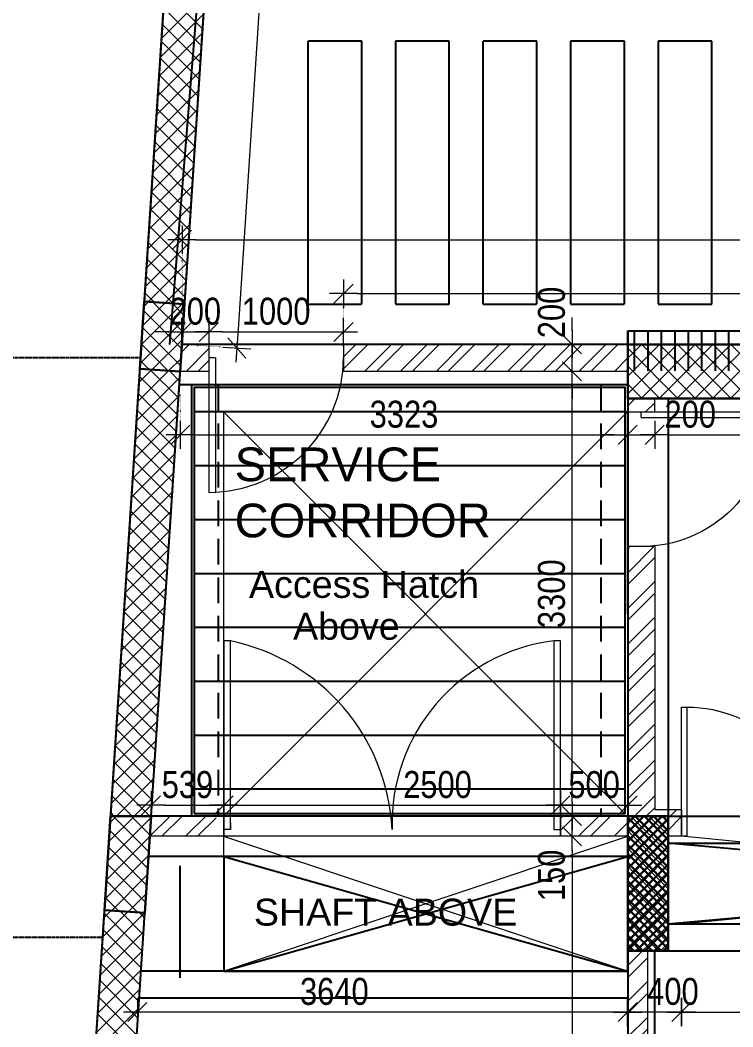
# Model space of a CAD drawing. Header units: inches. Extents: x 676944 to 1044153, y 326920 to 502369.
# Drawn here: x 698436 to 703729, y 375196 to 382667 of the extents above; entities that cross this region are included whole.
import ezdxf

# ---------------------------------------------------------------- set-up
doc = ezdxf.new("R2010")
doc.units = ezdxf.units.IN
doc.header["$MEASUREMENT"] = 0
for name, pattern in [('CENTER', [50.8, 31.75, -6.35, 6.35, -6.35]), ('DOT2', [3.175, 0, -3.175]), ('HIDDEN', [9.525, 6.35, -3.175])]:
    doc.linetypes.add(name, pattern=pattern)
for name, color, linetype, lineweight in [('A-BLOCK', 43, 'Continuous', 13), ('A-DIMENSION', 7, 'Continuous', 9), ('A-DOOR', 10, 'Continuous', 15), ('A-HATCH CONCRETE', 254, 'Continuous', 5)]:
    doc.layers.add(name, color=color, linetype=linetype, lineweight=lineweight)
for name, color, linetype in [('A-MODIFICATION 3-1-2012', 1, 'Continuous'), ('Axis', 9, 'CENTER'), ('S-BEAM', 2, 'Continuous'), ('S-COL-1', 7, 'Continuous'), ('S-COL1-HT', 11, 'Continuous'), ('S-HAT', 45, 'Continuous'), ('S-REIN', 7, 'Continuous'), ('S-RIBS', 43, 'HIDDEN'), ('S-WALL', 1, 'Continuous'), ('THN', 1, 'Continuous')]:
    doc.layers.add(name, color=color, linetype=linetype)
doc.styles.add('ARIAL', font='ARIALN.TTF')
doc.styles.get("Standard").update_dxf_attribs({"font": 'arial.ttf'})
doc.styles.add('style1', font='arial.ttf')
doc.dimstyles.get("Standard").update_dxf_attribs({"dimtxt": 0.18, "dimasz": 0.18, "dimexe": 0.18, "dimexo": 0.0625, "dimgap": 0.09, "dimtad": 0, "dimtih": 1, "dimtoh": 1, "dimdec": 4, "dimzin": 0, "dimdsep": 46, "dimtxsty": 'Standard', "dimcen": 0.09, "dimadec": 0, "dimazin": 0, "dimtfac": 1, "dimtdec": 4, "dimtofl": 0, "dimtmove": 0, "dimatfit": 3, "dimfxl": 1, "dimtolj": 1, "dimtzin": 0, "dimarcsym": 0})
pattern_1 = [(45, (500265.86, -209134.59), (-132.58252, 132.58252), []), (45, (500354.24, -209134.59), (-132.58252, 132.58252), [])]
pattern_2 = [(45, (500265.86, -209134.585), (-66.29126, 66.29126), []), (135, (500265.86, -209134.585), (-66.29126, -66.29126), [])]

# ---------------------------------------------------------------- blocks, each defined once
blk = doc.blocks.new('M-DOOR-1M')
at = {"layer": 'A-DOOR'}
for p, q in [((0, 958.4), (-41.7, 958.4)), ((-41.7, 0), (-41.7, 958.4)), ((0, 0), (0, 958.4)), ((-41.7, 0), (0, 0))]:
    blk.add_line(p, q, dxfattribs=at)
blk.add_arc((-41.7, 0), 958.4, 90, 180.00218, dxfattribs=at)
blk = doc.blocks.new('R')
for p, q in [((0, -1.05), (0, 1.05)), ((-1.05, 0), (1.05, 0))]:
    blk.add_line(p, q)
at = {"color": 4, "lineweight": 13}
blk.add_line((-0.707, -0.707), (0.707, 0.707), dxfattribs=at)
blk = doc.blocks.new('*D468')
at = {"layer": 'A-DIMENSION', "color": 254, "linetype": 'DOT2', "lineweight": 13, "transparency": 16777216}
for p, q in [((511580.8, 209352.4), (511471.3, 209352.4)), ((511580.8, 204352.4), (511471.3, 204352.4))]:
    blk.add_line(p, q, dxfattribs=at)
at = {"layer": 'A-DIMENSION', "color": 254, "transparency": 16777216}
blk.add_line((511546.3, 209252.4), (511546.3, 204452.4), dxfattribs=at)
at = {"layer": 'Defpoints', "color": 0, "transparency": 16777216}
for p in [(511680.8, 209352.4), (511546.3, 204352.4), (511680.8, 204352.4)]:
    blk.add_point(p, dxfattribs=at)
at = {"layer": 'A-DIMENSION', "color": 254, "transparency": 16777216, "xscale": 100, "yscale": 100, "zscale": 100}
for p, rotation in [((511546.3, 209352.4), 90), ((511546.3, 204352.4), 270)]:
    blk.add_blockref('R', p, dxfattribs=dict(at, rotation=rotation))
at = {"layer": 'A-DIMENSION', "color": 254, "transparency": 16777216, "insert": (511394.1, 206852.4), "char_height": 200, "attachment_point": 5, "rotation": 90, "style": 'ARIAL'}
blk.add_mtext('\\A1;5000', dxfattribs=at)
blk = doc.blocks.new('*D471')
at = {"layer": 'A-DIMENSION', "color": 254, "linetype": 'DOT2', "lineweight": 13, "transparency": 16777216}
for p, q in [((509380.2, 222619.9), (509762.3, 222594.9)), ((508749.6, 212995.9), (509131.7, 212970.9))]:
    blk.add_line(p, q, dxfattribs=at)
at = {"layer": 'A-DIMENSION', "color": 254, "transparency": 16777216}
blk.add_line((509680.9, 222500), (509063.4, 213075.5), dxfattribs=at)
at = {"layer": 'Defpoints', "color": 0, "transparency": 16777216}
for p in [(509280.4, 222626.4), (508649.8, 213002.4), (509056.8, 212975.8)]:
    blk.add_point(p, dxfattribs=at)
at = {"layer": 'A-DIMENSION', "color": 254, "transparency": 16777216, "xscale": 100, "yscale": 100, "zscale": 100}
for p, rotation in [((509687.5, 222599.8), 86.25104902137468), ((509056.8, 212975.8), 266.2510490213747)]:
    blk.add_blockref('R', p, dxfattribs=dict(at, rotation=rotation))
at = {"layer": 'A-DIMENSION', "color": 254, "transparency": 16777216, "insert": (509220.4, 217797.7), "char_height": 200, "attachment_point": 5, "rotation": 86.25105, "style": 'ARIAL'}
blk.add_mtext('\\A1;9645', dxfattribs=at)
blk = doc.blocks.new('*D445')
at = {"layer": 'A-DIMENSION', "color": 254, "linetype": 'DOT2', "lineweight": 13, "transparency": 16777216}
for p, q in [((512358.4, 208075.5), (512358.4, 208122.9)), ((518873.1, 208075.5), (518873.1, 208122.9))]:
    blk.add_line(p, q, dxfattribs=at)
at = {"layer": 'A-DIMENSION', "color": 254, "transparency": 16777216}
blk.add_line((512458.4, 208047.9), (518773.1, 208047.9), dxfattribs=at)
at = {"layer": 'Defpoints', "color": 0, "transparency": 16777216}
for p in [(518873.1, 208047.9), (512358.4, 207975.5), (518873.1, 207975.5)]:
    blk.add_point(p, dxfattribs=at)
at = {"layer": 'A-DIMENSION', "color": 254, "transparency": 16777216, "xscale": 100, "yscale": 100, "zscale": 100, "rotation": 180}
blk.add_blockref('R', (512358.4, 208047.9), dxfattribs=at)
at = {"layer": 'A-DIMENSION', "color": 254, "transparency": 16777216, "xscale": 100, "yscale": 100, "zscale": 100}
blk.add_blockref('R', (518873.1, 208047.9), dxfattribs=at)
at = {"layer": 'A-DIMENSION', "color": 254, "transparency": 16777216, "insert": (515159.9, 208200.1), "char_height": 200, "attachment_point": 5, "style": 'ARIAL'}
blk.add_mtext('\\A1;6515', dxfattribs=at)
blk = doc.blocks.new('*D447')
at = {"layer": 'A-DIMENSION', "color": 254, "linetype": 'DOT2', "lineweight": 13, "transparency": 16777216}
for p, q in [((511958.7, 208095.6), (511958.7, 208122.9)), ((512358.4, 208075.5), (512358.4, 208122.9))]:
    blk.add_line(p, q, dxfattribs=at)
at = {"layer": 'A-DIMENSION', "color": 254, "transparency": 16777216}
blk.add_line((512258.4, 208047.9), (512058.7, 208047.9), dxfattribs=at)
at = {"layer": 'Defpoints', "color": 0, "transparency": 16777216}
for p in [(511958.7, 208047.9), (511958.7, 207995.6), (512358.4, 207975.5)]:
    blk.add_point(p, dxfattribs=at)
at = {"layer": 'A-DIMENSION', "color": 254, "transparency": 16777216, "xscale": 100, "yscale": 100, "zscale": 100, "rotation": 180}
blk.add_blockref('R', (511958.7, 208047.9), dxfattribs=at)
at = {"layer": 'A-DIMENSION', "color": 254, "transparency": 16777216, "xscale": 100, "yscale": 100, "zscale": 100}
blk.add_blockref('R', (512358.4, 208047.9), dxfattribs=at)
at = {"layer": 'A-DIMENSION', "color": 254, "transparency": 16777216, "insert": (512295.1, 208200.1), "char_height": 200, "attachment_point": 5, "style": 'ARIAL'}
blk.add_mtext('\\A1;400', dxfattribs=at)
blk = doc.blocks.new('*D448')
at = {"layer": 'A-DIMENSION', "color": 254, "linetype": 'DOT2', "lineweight": 13, "transparency": 16777216}
for p, q in [((508319.1, 208081), (508319.1, 208122.9)), ((511958.7, 208095.6), (511958.7, 208122.9))]:
    blk.add_line(p, q, dxfattribs=at)
at = {"layer": 'A-DIMENSION', "color": 254, "transparency": 16777216}
blk.add_line((511858.7, 208047.9), (508419.1, 208047.9), dxfattribs=at)
at = {"layer": 'Defpoints', "color": 0, "transparency": 16777216}
for p in [(508319.1, 208047.9), (511958.7, 207995.6), (508319.1, 207981)]:
    blk.add_point(p, dxfattribs=at)
at = {"layer": 'A-DIMENSION', "color": 254, "transparency": 16777216, "xscale": 100, "yscale": 100, "zscale": 100, "rotation": 180}
blk.add_blockref('R', (508319.1, 208047.9), dxfattribs=at)
at = {"layer": 'A-DIMENSION', "color": 254, "transparency": 16777216, "xscale": 100, "yscale": 100, "zscale": 100}
blk.add_blockref('R', (511958.7, 208047.9), dxfattribs=at)
at = {"layer": 'A-DIMENSION', "color": 254, "transparency": 16777216, "insert": (509780.9, 208200.1), "char_height": 200, "attachment_point": 5, "style": 'ARIAL'}
blk.add_mtext('\\A1;3640', dxfattribs=at)
blk = doc.blocks.new('*D449')
at = {"layer": 'A-DIMENSION', "color": 254, "linetype": 'DOT2', "lineweight": 13, "transparency": 16777216}
for p, q in [((508648.8, 213102.4), (508648.8, 213170.5)), ((508848.8, 213102.4), (508848.8, 213170.5))]:
    blk.add_line(p, q, dxfattribs=at)
at = {"layer": 'A-DIMENSION', "color": 254, "transparency": 16777216}
for p, q in [((508548.8, 213095.5), (508448.8, 213095.5)), ((508648.8, 213095.5), (508848.8, 213095.5)), ((508948.8, 213095.5), (509048.8, 213095.5))]:
    blk.add_line(p, q, dxfattribs=at)
at = {"layer": 'Defpoints', "color": 0, "transparency": 16777216}
for p in [(508848.8, 213095.5), (508648.8, 213002.4), (508848.8, 213002.4)]:
    blk.add_point(p, dxfattribs=at)
at = {"layer": 'A-DIMENSION', "color": 254, "transparency": 16777216, "xscale": 100, "yscale": 100, "zscale": 100}
blk.add_blockref('R', (508648.8, 213095.5), dxfattribs=at)
at = {"layer": 'A-DIMENSION', "color": 254, "transparency": 16777216, "xscale": 100, "yscale": 100, "zscale": 100, "rotation": 180}
blk.add_blockref('R', (508848.8, 213095.5), dxfattribs=at)
at = {"layer": 'A-DIMENSION', "color": 254, "transparency": 16777216, "insert": (508748.8, 213247.6), "char_height": 200, "attachment_point": 5, "style": 'ARIAL'}
blk.add_mtext('\\A1;200', dxfattribs=at)
blk = doc.blocks.new('*D450')
at = {"layer": 'A-DIMENSION', "color": 254, "linetype": 'DOT2', "lineweight": 13, "transparency": 16777216}
for p, q in [((508848.8, 213102.4), (508848.8, 213170.5)), ((509848.8, 213102.4), (509848.8, 213170.5))]:
    blk.add_line(p, q, dxfattribs=at)
at = {"layer": 'A-DIMENSION', "color": 254, "transparency": 16777216}
blk.add_line((508948.8, 213095.5), (509748.8, 213095.5), dxfattribs=at)
at = {"layer": 'Defpoints', "color": 0, "transparency": 16777216}
for p in [(509848.8, 213095.5), (508848.8, 213002.4), (509848.8, 213002.4)]:
    blk.add_point(p, dxfattribs=at)
at = {"layer": 'A-DIMENSION', "color": 254, "transparency": 16777216, "xscale": 100, "yscale": 100, "zscale": 100, "rotation": 180}
blk.add_blockref('R', (508848.8, 213095.5), dxfattribs=at)
at = {"layer": 'A-DIMENSION', "color": 254, "transparency": 16777216, "xscale": 100, "yscale": 100, "zscale": 100}
blk.add_blockref('R', (509848.8, 213095.5), dxfattribs=at)
at = {"layer": 'A-DIMENSION', "color": 254, "transparency": 16777216, "insert": (509348.8, 213247.6), "char_height": 200, "attachment_point": 5, "style": 'ARIAL'}
blk.add_mtext('\\A1;1000', dxfattribs=at)
blk = doc.blocks.new('*D451')
at = {"layer": 'A-DIMENSION', "color": 254, "linetype": 'DOT2', "lineweight": 13, "transparency": 16777216}
for p, q in [((509848.8, 213102.4), (509848.8, 213455)), ((519058.7, 213102.4), (519058.7, 213455))]:
    blk.add_line(p, q, dxfattribs=at)
at = {"layer": 'A-DIMENSION', "color": 254, "transparency": 16777216}
blk.add_line((509948.8, 213380), (518958.7, 213380), dxfattribs=at)
at = {"layer": 'Defpoints', "color": 0, "transparency": 16777216}
for p in [(519058.7, 213380), (509848.8, 213002.4), (519058.7, 213002.4)]:
    blk.add_point(p, dxfattribs=at)
at = {"layer": 'A-DIMENSION', "color": 254, "transparency": 16777216, "xscale": 100, "yscale": 100, "zscale": 100, "rotation": 180}
blk.add_blockref('R', (509848.8, 213380), dxfattribs=at)
at = {"layer": 'A-DIMENSION', "color": 254, "transparency": 16777216, "xscale": 100, "yscale": 100, "zscale": 100}
blk.add_blockref('R', (519058.7, 213380), dxfattribs=at)
at = {"layer": 'A-DIMENSION', "color": 254, "transparency": 16777216, "insert": (514453.8, 213532.2), "char_height": 200, "attachment_point": 5, "style": 'ARIAL'}
blk.add_mtext('\\A1;9210', dxfattribs=at)
blk = doc.blocks.new('*D481')
at = {"layer": 'A-DIMENSION', "color": 254, "linetype": 'DOT2', "lineweight": 13, "transparency": 16777216}
for p, q in [((508649.8, 213102.4), (508649.8, 213854.8)), ((530759.5, 213477.4), (530759.5, 213854.8))]:
    blk.add_line(p, q, dxfattribs=at)
at = {"layer": 'A-DIMENSION', "color": 254, "transparency": 16777216}
blk.add_line((508749.8, 213779.8), (530659.5, 213779.8), dxfattribs=at)
at = {"layer": 'Defpoints', "color": 0, "transparency": 16777216}
for p in [(530759.5, 213779.8), (530759.5, 213377.4), (508649.8, 213002.4)]:
    blk.add_point(p, dxfattribs=at)
at = {"layer": 'A-DIMENSION', "color": 254, "transparency": 16777216, "xscale": 100, "yscale": 100, "zscale": 100, "rotation": 180}
blk.add_blockref('R', (508649.8, 213779.8), dxfattribs=at)
at = {"layer": 'A-DIMENSION', "color": 254, "transparency": 16777216, "xscale": 100, "yscale": 100, "zscale": 100}
blk.add_blockref('R', (530759.5, 213779.8), dxfattribs=at)
at = {"layer": 'A-DIMENSION', "color": 254, "transparency": 16777216, "insert": (519305.2, 213931.9), "char_height": 200, "attachment_point": 5, "style": 'ARIAL'}
blk.add_mtext('\\A1;22110', dxfattribs=at)
blk = doc.blocks.new('*D482')
at = {"layer": 'A-DIMENSION', "color": 254, "transparency": 16777216}
for p, q in [((511546.3, 209602.4), (511546.3, 209702.4)), ((511546.3, 209352.4), (511546.3, 209502.4)), ((511546.3, 209252.4), (511546.3, 209152.4))]:
    blk.add_line(p, q, dxfattribs=at)
at = {"layer": 'A-DIMENSION', "color": 254, "linetype": 'DOT2', "lineweight": 13, "transparency": 16777216}
for p, q in [((511509.4, 209502.4), (511471.3, 209502.4)), ((511580.8, 209352.4), (511471.3, 209352.4))]:
    blk.add_line(p, q, dxfattribs=at)
at = {"layer": 'Defpoints', "color": 0, "transparency": 16777216}
for p in [(511546.3, 209502.4), (511609.4, 209502.4), (511680.8, 209352.4)]:
    blk.add_point(p, dxfattribs=at)
at = {"layer": 'A-DIMENSION', "color": 254, "transparency": 16777216, "xscale": 100, "yscale": 100, "zscale": 100}
for p, rotation in [((511546.3, 209502.4), 270), ((511546.3, 209352.4), 90)]:
    blk.add_blockref('R', p, dxfattribs=dict(at, rotation=rotation))
at = {"layer": 'A-DIMENSION', "color": 254, "transparency": 16777216, "insert": (511394.1, 209062.2), "char_height": 200, "attachment_point": 5, "rotation": 90, "style": 'ARIAL'}
blk.add_mtext('\\A1;150', dxfattribs=at)
blk = doc.blocks.new('*D483')
at = {"layer": 'A-DIMENSION', "color": 254, "linetype": 'DOT2', "lineweight": 13, "transparency": 16777216}
for p, q in [((511715.8, 212802.4), (511471.3, 212802.4)), ((511509.4, 209502.4), (511471.3, 209502.4))]:
    blk.add_line(p, q, dxfattribs=at)
at = {"layer": 'A-DIMENSION', "color": 254, "transparency": 16777216}
blk.add_line((511546.3, 209602.4), (511546.3, 212702.4), dxfattribs=at)
at = {"layer": 'Defpoints', "color": 0, "transparency": 16777216}
for p in [(511546.3, 212802.4), (511815.8, 212802.4), (511609.4, 209502.4)]:
    blk.add_point(p, dxfattribs=at)
at = {"layer": 'A-DIMENSION', "color": 254, "transparency": 16777216, "xscale": 100, "yscale": 100, "zscale": 100}
for p, rotation in [((511546.3, 212802.4), 90), ((511546.3, 209502.4), 270)]:
    blk.add_blockref('R', p, dxfattribs=dict(at, rotation=rotation))
at = {"layer": 'A-DIMENSION', "color": 254, "transparency": 16777216, "insert": (511394.1, 211152.4), "char_height": 200, "attachment_point": 5, "rotation": 90, "style": 'ARIAL'}
blk.add_mtext('\\A1;3300', dxfattribs=at)
blk = doc.blocks.new('*D484')
at = {"layer": 'A-DIMENSION', "color": 254, "transparency": 16777216}
for p, q in [((511546.3, 213102.4), (511546.3, 213202.4)), ((511546.3, 212802.4), (511546.3, 213002.4)), ((511546.3, 212702.4), (511546.3, 212602.4))]:
    blk.add_line(p, q, dxfattribs=at)
at = {"layer": 'A-DIMENSION', "color": 254, "linetype": 'DOT2', "lineweight": 13, "transparency": 16777216}
for p, q in [((511715.8, 213002.4), (511471.3, 213002.4)), ((511715.8, 212802.4), (511471.3, 212802.4))]:
    blk.add_line(p, q, dxfattribs=at)
at = {"layer": 'Defpoints', "color": 0, "transparency": 16777216}
for p in [(511546.3, 213002.4), (511815.8, 213002.4), (511815.8, 212802.4)]:
    blk.add_point(p, dxfattribs=at)
at = {"layer": 'A-DIMENSION', "color": 254, "transparency": 16777216, "xscale": 100, "yscale": 100, "zscale": 100}
for p, rotation in [((511546.3, 213002.4), 270), ((511546.3, 212802.4), 90)]:
    blk.add_blockref('R', p, dxfattribs=dict(at, rotation=rotation))
at = {"layer": 'A-DIMENSION', "color": 254, "transparency": 16777216, "insert": (511394.1, 213239.5), "char_height": 200, "attachment_point": 5, "rotation": 90, "style": 'ARIAL'}
blk.add_mtext('\\A1;200', dxfattribs=at)
blk = doc.blocks.new('*D485')
at = {"layer": 'A-DIMENSION', "color": 254, "linetype": 'DOT2', "lineweight": 13, "transparency": 16777216}
for p, q in [((508420.5, 209602.4), (508420.5, 209658.2)), ((508959.8, 209602.4), (508959.8, 209658.2))]:
    blk.add_line(p, q, dxfattribs=at)
at = {"layer": 'A-DIMENSION', "color": 254, "transparency": 16777216}
blk.add_line((508520.5, 209583.2), (508859.8, 209583.2), dxfattribs=at)
at = {"layer": 'Defpoints', "color": 0, "transparency": 16777216}
for p in [(508959.8, 209583.2), (508420.5, 209502.4), (508959.8, 209502.4)]:
    blk.add_point(p, dxfattribs=at)
at = {"layer": 'A-DIMENSION', "color": 254, "transparency": 16777216, "xscale": 100, "yscale": 100, "zscale": 100, "rotation": 180}
blk.add_blockref('R', (508420.5, 209583.2), dxfattribs=at)
at = {"layer": 'A-DIMENSION', "color": 254, "transparency": 16777216, "xscale": 100, "yscale": 100, "zscale": 100}
blk.add_blockref('R', (508959.8, 209583.2), dxfattribs=at)
at = {"layer": 'A-DIMENSION', "color": 254, "transparency": 16777216, "insert": (508690.1, 209735.3), "char_height": 200, "attachment_point": 5, "style": 'ARIAL'}
blk.add_mtext('\\A1;539', dxfattribs=at)
blk = doc.blocks.new('*D486')
at = {"layer": 'A-DIMENSION', "color": 254, "linetype": 'DOT2', "lineweight": 13, "transparency": 16777216}
for p, q in [((508959.8, 209602.4), (508959.8, 209658.2)), ((511459.8, 209527.4), (511459.8, 209658.2))]:
    blk.add_line(p, q, dxfattribs=at)
at = {"layer": 'A-DIMENSION', "color": 254, "transparency": 16777216}
blk.add_line((509059.8, 209583.2), (511359.8, 209583.2), dxfattribs=at)
at = {"layer": 'Defpoints', "color": 0, "transparency": 16777216}
for p in [(511459.8, 209583.2), (508959.8, 209502.4), (511459.8, 209427.4)]:
    blk.add_point(p, dxfattribs=at)
at = {"layer": 'A-DIMENSION', "color": 254, "transparency": 16777216, "xscale": 100, "yscale": 100, "zscale": 100, "rotation": 180}
blk.add_blockref('R', (508959.8, 209583.2), dxfattribs=at)
at = {"layer": 'A-DIMENSION', "color": 254, "transparency": 16777216, "xscale": 100, "yscale": 100, "zscale": 100}
blk.add_blockref('R', (511459.8, 209583.2), dxfattribs=at)
at = {"layer": 'A-DIMENSION', "color": 254, "transparency": 16777216, "insert": (510547.1, 209735.3), "char_height": 200, "attachment_point": 5, "style": 'ARIAL'}
blk.add_mtext('\\A1;2500', dxfattribs=at)
blk = doc.blocks.new('*D487')
at = {"layer": 'A-DIMENSION', "color": 254, "linetype": 'DOT2', "lineweight": 13, "transparency": 16777216}
for p, q in [((511459.8, 209527.4), (511459.8, 209658.2)), ((511959.4, 209527.4), (511959.4, 209658.2))]:
    blk.add_line(p, q, dxfattribs=at)
at = {"layer": 'A-DIMENSION', "color": 254, "transparency": 16777216}
blk.add_line((511559.8, 209583.2), (511859.4, 209583.2), dxfattribs=at)
at = {"layer": 'Defpoints', "color": 0, "transparency": 16777216}
for p in [(511959.4, 209583.2), (511459.8, 209427.4), (511959.4, 209427.4)]:
    blk.add_point(p, dxfattribs=at)
at = {"layer": 'A-DIMENSION', "color": 254, "transparency": 16777216, "xscale": 100, "yscale": 100, "zscale": 100, "rotation": 180}
blk.add_blockref('R', (511459.8, 209583.2), dxfattribs=at)
at = {"layer": 'A-DIMENSION', "color": 254, "transparency": 16777216, "xscale": 100, "yscale": 100, "zscale": 100}
blk.add_blockref('R', (511959.4, 209583.2), dxfattribs=at)
at = {"layer": 'A-DIMENSION', "color": 254, "transparency": 16777216, "insert": (511709.6, 209735.3), "char_height": 200, "attachment_point": 5, "style": 'ARIAL'}
blk.add_mtext('\\A1;500', dxfattribs=at)
blk = doc.blocks.new('*D516')
at = {"layer": 'A-DIMENSION', "color": 254, "linetype": 'DOT2', "lineweight": 13, "transparency": 16777216}
for p, q in [((508636.7, 212631.3), (508636.7, 212256.5)), ((511959.4, 212431.3), (511959.4, 212256.5))]:
    blk.add_line(p, q, dxfattribs=at)
at = {"layer": 'A-DIMENSION', "color": 254, "transparency": 16777216}
blk.add_line((508736.7, 212331.5), (511859.4, 212331.5), dxfattribs=at)
at = {"layer": 'Defpoints', "color": 0, "transparency": 16777216}
for p in [(508636.7, 212731.3), (511959.4, 212531.3), (511959.4, 212331.5)]:
    blk.add_point(p, dxfattribs=at)
at = {"layer": 'A-DIMENSION', "color": 254, "transparency": 16777216, "xscale": 100, "yscale": 100, "zscale": 100, "rotation": 180}
blk.add_blockref('R', (508636.7, 212331.5), dxfattribs=at)
at = {"layer": 'A-DIMENSION', "color": 254, "transparency": 16777216, "xscale": 100, "yscale": 100, "zscale": 100}
blk.add_blockref('R', (511959.4, 212331.5), dxfattribs=at)
at = {"layer": 'A-DIMENSION', "color": 254, "transparency": 16777216, "insert": (510298, 212483.6), "char_height": 200, "attachment_point": 5, "style": 'ARIAL'}
blk.add_mtext('\\A1;3323', dxfattribs=at)
blk = doc.blocks.new('*D517')
at = {"layer": 'A-DIMENSION', "color": 254, "linetype": 'DOT2', "lineweight": 13, "transparency": 16777216}
for p, q in [((511959.4, 212431.3), (511959.4, 212256.5)), ((512159.4, 212312.3), (512159.4, 212406.5))]:
    blk.add_line(p, q, dxfattribs=at)
at = {"layer": 'A-DIMENSION', "color": 254, "transparency": 16777216}
for p, q in [((511859.4, 212331.5), (511759.4, 212331.5)), ((511959.4, 212331.5), (512159.4, 212331.5)), ((512259.4, 212331.5), (512359.4, 212331.5))]:
    blk.add_line(p, q, dxfattribs=at)
at = {"layer": 'Defpoints', "color": 0, "transparency": 16777216}
for p in [(511959.4, 212531.3), (512159.4, 212331.5), (512159.4, 212212.3)]:
    blk.add_point(p, dxfattribs=at)
at = {"layer": 'A-DIMENSION', "color": 254, "transparency": 16777216, "xscale": 100, "yscale": 100, "zscale": 100}
blk.add_blockref('R', (511959.4, 212331.5), dxfattribs=at)
at = {"layer": 'A-DIMENSION', "color": 254, "transparency": 16777216, "xscale": 100, "yscale": 100, "zscale": 100, "rotation": 180}
blk.add_blockref('R', (512159.4, 212331.5), dxfattribs=at)
at = {"layer": 'A-DIMENSION', "color": 254, "transparency": 16777216, "insert": (512423.4, 212483.6), "char_height": 200, "attachment_point": 5, "style": 'ARIAL'}
blk.add_mtext('\\A1;200', dxfattribs=at)
blk = doc.blocks.new('*D518')
at = {"layer": 'A-DIMENSION', "color": 254, "linetype": 'DOT2', "lineweight": 13, "transparency": 16777216}
for p, q in [((512159.4, 212312.3), (512159.4, 212406.5)), ((518809.5, 212202.4), (518809.5, 212406.5))]:
    blk.add_line(p, q, dxfattribs=at)
at = {"layer": 'A-DIMENSION', "color": 254, "transparency": 16777216}
blk.add_line((512259.4, 212331.5), (518709.5, 212331.5), dxfattribs=at)
at = {"layer": 'Defpoints', "color": 0, "transparency": 16777216}
for p in [(518809.5, 212331.5), (512159.4, 212212.3), (518809.5, 212102.4)]:
    blk.add_point(p, dxfattribs=at)
at = {"layer": 'A-DIMENSION', "color": 254, "transparency": 16777216, "xscale": 100, "yscale": 100, "zscale": 100, "rotation": 180}
blk.add_blockref('R', (512159.4, 212331.5), dxfattribs=at)
at = {"layer": 'A-DIMENSION', "color": 254, "transparency": 16777216, "xscale": 100, "yscale": 100, "zscale": 100}
blk.add_blockref('R', (518809.5, 212331.5), dxfattribs=at)
at = {"layer": 'A-DIMENSION', "color": 254, "transparency": 16777216, "insert": (515484.4, 212483.6), "char_height": 200, "attachment_point": 5, "style": 'ARIAL'}
blk.add_mtext('\\A1;6650', dxfattribs=at)
blk = doc.blocks.new('FSDRHGT')
at = {"layer": 'Axis', "ltscale": 0.5}
for p, q in [((202422, 428487.4), (198506.1, 428487.4)), ((202140.2, 424187.4), (198506.1, 424187.4))]:
    blk.add_line(p, q, dxfattribs=at)
at = {"layer": 'S-WALL', "color": 7}
blk.add_lwpolyline([(201534.1, 414937.4), (251664.1, 414937.4), (253455.7, 442880.1), (203829.2, 449963)], close=True, dxfattribs=at)
blk = doc.blocks.new('CEILING PLAN')
at = {"layer": 'S-COL1-HT', "lineweight": 30}
h = blk.add_hatch(dxfattribs=at)
h.set_pattern_fill('ANSI37', color=254, scale=15)
h.set_pattern_definition([(45, (454978.95, 473984.44), (-33.67596, 33.67596), []), (135, (454978.95, 473984.44), (-33.67596, -33.67596), [])])
h.paths.add_polyline_path([(391303.2, 461073.1), (391603.2, 461073.1), (391603.2, 462073.1), (391303.2, 462073.1)])
at = {"layer": 'S-HAT'}
h = blk.add_hatch(dxfattribs=at)
h.set_pattern_fill('_USER', color=254, scale=400, pattern_type=0)
h.set_pattern_definition([(0, (308988.25, 553361.5), (0, 400), [])])
h.paths.add_polyline_path([(388083, 462093.1), (391283.2, 462093.1), (391283.2, 465153.1), (388083, 465153.1)])
at = {"layer": 'A-MODIFICATION 3-1-2012', "color": 254}
blk.add_line((388107.2, 468123.1), (387899.7, 465573.1), dxfattribs=at)
at = {"layer": 'S-BEAM', "color": 254, "linetype": 'ByBlock'}
for p, q in [((391303.2, 465673.1), (398553, 465673.1)), ((391303.2, 465573.1), (387993.7, 465573.1)), ((391303.2, 465273.1), (387974, 465273.1)), ((388063, 465273.1), (388063, 462073.1)), ((391303.2, 465173.1), (391303.2, 461673.1)), ((391603.2, 465173.1), (391603.2, 462073.1)), ((391603.2, 462073.1), (398303.2, 462073.1)), ((391603.2, 461873.1), (398253, 461873.1)), ((391603.2, 461273.1), (398253, 461273.1)), ((391303.2, 461073.1), (408778.2, 461073.1))]:
    blk.add_line(p, q, dxfattribs=at)
at = {"layer": 'S-BEAM', "color": 254, "lineweight": 30}
blk.add_line((391303.2, 465573.1), (391303.2, 465673.1), dxfattribs=at)
at = {"layer": 'S-BEAM', "color": 254, "linetype": 'HIDDEN', "ltscale": 30}
for p, q in [((388263, 465273.1), (388263, 462073.1)), ((391103.2, 465273.1), (391103.2, 462073.1))]:
    blk.add_line(p, q, dxfattribs=at)
at = {"layer": 'S-BEAM', "color": 254}
for p, q in [((391303.2, 462073.1), (387764.3, 462073.1)), ((391283.2, 461773.1), (387751.2, 461773.1)), ((391303.2, 461073.1), (391303.2, 455623.1)), ((391503.2, 461073.1), (391503.2, 455623.1)), ((391303.2, 460923.1), (387689, 460923.1)), ((391303.2, 460723.1), (387672.6, 460723.1))]:
    blk.add_line(p, q, dxfattribs=at)
at = {"layer": 'S-BEAM', "color": 254, "linetype": 'ByBlock'}
blk.add_lwpolyline([(391303.2, 460923.1), (391303.2, 461773.1), (388303.2, 461773.1), (388303.2, 460923.1)], close=True, dxfattribs=at)
at = {"layer": 'S-COL-1', "color": 254, "lineweight": 30}
for points in [[(387681.2, 465392.7), (387980.6, 465373.1), (388013.3, 465872.1), (387713.9, 465891.7)], [(392303.2, 465173.1), (392303.2, 465573.1), (391303.2, 465573.1), (391303.2, 465173.1)], [(387417.9, 461374.6), (387717.3, 461355), (387764.3, 462073.1), (387463.7, 462073.1)], [(391303.2, 461073.1), (391603.2, 461073.1), (391603.2, 462073.1), (391303.2, 462073.1)]]:
    blk.add_lwpolyline(points, close=True, dxfattribs=at)
at = {"layer": 'S-REIN', "color": 254}
for p, q in [((391351.9, 465673.1), (391351.9, 465377.3)), ((391451.9, 465673.1), (391451.9, 465377.3)), ((391551.9, 465673.1), (391551.9, 465377.3)), ((391651.9, 465673.1), (391651.9, 465377.3)), ((391751.9, 465673.1), (391751.9, 465377.3)), ((391851.9, 465673.1), (391851.9, 465377.3)), ((391951.9, 465673.1), (391951.9, 465377.3)), ((392051.9, 465673.1), (392051.9, 465377.3)), ((387980, 460874), (387980, 461703))]:
    blk.add_line(p, q, dxfattribs=at)
at = {"layer": 'S-RIBS', "color": 254, "ltscale": 0.4}
for points in [[(389328.2, 467823.1), (388928.2, 467823.1), (388928.2, 465873.1), (389328.2, 465873.1)], [(389978.2, 467823.1), (389578.2, 467823.1), (389578.2, 465873.1), (389978.2, 465873.1)], [(390628.2, 467823.1), (390228.2, 467823.1), (390228.2, 465873.1), (390628.2, 465873.1)], [(391278.2, 467823.1), (390878.2, 467823.1), (390878.2, 465873.1), (391278.2, 465873.1)], [(391928.2, 467823.1), (391528.2, 467823.1), (391528.2, 465873.1), (391928.2, 465873.1)]]:
    blk.add_lwpolyline(points, close=True, dxfattribs=at)
at = {"layer": 'S-WALL', "color": 254}
blk.add_lwpolyline([(436928, 451923.1), (386798.6, 451923.1), (389093.7, 486948.7), (438720.3, 479865.7)], close=True, dxfattribs=at)
for points in [[(387764.3, 462073.1), (388624.3, 475197.1)], [(387360, 455902), (387717.3, 461355)]]:
    blk.add_lwpolyline(points, dxfattribs=at)
at = {"layer": 'THN', "color": 254}
for p, q in [((398253, 461274.5), (391603.2, 461873.1)), ((391603.2, 461273.1), (398253, 461871.8)), ((388303.2, 460923.1), (391303.2, 461773.1)), ((388303.2, 461773.1), (391303.2, 460923.1))]:
    blk.add_line(p, q, dxfattribs=at)
blk.add_lwpolyline([(388083, 462093.1), (391283.2, 462093.1), (391283.2, 465253.1), (388083, 465253.1)], close=True, dxfattribs=at)
blk = doc.blocks.new('SDFGBS')
at = {"layer": 'A-DIMENSION'}
h = blk.add_hatch(dxfattribs=at)
h.set_pattern_fill('ANSI37', color=254, scale=750)
h.set_pattern_definition(pattern_2)
h.paths.add_polyline_path([(508337.3, 212822), (508636.7, 212802.4), (508669.4, 213301.4), (508370, 213321)])
h = blk.add_hatch(dxfattribs=at)
h.set_pattern_fill('ANSI32', color=254, scale=500)
h.set_pattern_definition(pattern_1)
h.paths.add_polyline_path([(511958.7, 213002.4), (509848.8, 213002.4), (509848.8, 212802.4), (511958.7, 212802.4)])
h.paths.add_polyline_path([(508848.8, 213002.4), (508649.2, 213002.4), (508638.7, 212842.2), (508588.5, 212841.4), (508586, 212802.4), (508848.8, 212802.4)])
h = blk.add_hatch(dxfattribs=at)
h.set_pattern_fill('ANSI37', color=254, scale=750)
h.set_pattern_definition(pattern_2)
h.paths.add_polyline_path([(512858.7, 212602.4), (512858.7, 213002.4), (511959.4, 213002.4), (511959.4, 212602.4)])
h = blk.add_hatch(dxfattribs=at)
h.set_pattern_fill('ANSI32', color=254, scale=500)
h.set_pattern_definition(pattern_1)
h.paths.add_polyline_path([(511959.1, 211502.4), (511958.7, 209502.4), (512159.4, 209502.4), (512159.7, 211502.4)])
h.paths.add_polyline_path([(511959.4, 212602.4), (511959.4, 212502.4), (512159.4, 212502.4), (512159.4, 212602.4)])
h = blk.add_hatch(dxfattribs=at)
h.set_pattern_fill('ANSI32', color=254, scale=500)
h.set_pattern_definition(pattern_1)
h.paths.add_polyline_path([(513358.7, 209552.4), (513358.7, 209352.4), (518909.1, 209352.4), (518909.1, 209552.4)])
h.paths.add_polyline_path([(512258.7, 209552.4), (512359.4, 209552.4), (512359.4, 209352.4), (512258.7, 209352.4)])
h.paths.add_polyline_path([(512159.4, 209552.4), (512257.8, 209552.4), (512257.8, 209502.4), (512159.4, 209502.4)])
h = blk.add_hatch(dxfattribs=at)
h.set_pattern_fill('ANSI37', color=254, scale=750)
h.set_pattern_definition(pattern_2)
h.paths.add_polyline_path([(508074.1, 208803.9), (508373.4, 208784.3), (508420.5, 209502.4), (508119.8, 209502.4)])
h = blk.add_hatch(dxfattribs=at)
h.set_pattern_fill('ANSI32', color=254, scale=500)
h.set_pattern_definition(pattern_1)
h.paths.add_polyline_path([(508902.8, 209352.4), (508902.8, 209502.4), (508420.5, 209502.4), (508410.6, 209352.4)])
h = blk.add_hatch(dxfattribs=at)
h.set_pattern_fill('ANSI32', color=254, scale=500)
h.set_pattern_definition(pattern_1)
h.paths.add_polyline_path([(511459.8, 209352.4), (511958.7, 209352.4), (511958.7, 209502.4), (511459.8, 209502.4)])
h = blk.add_hatch(dxfattribs=at)
h.set_pattern_fill('ANSI37', color=254, scale=750)
h.set_pattern_definition(pattern_2)
h.paths.add_polyline_path([(511959.4, 208502.4), (512258.7, 208502.4), (512258.7, 209502.4), (511959.4, 209502.4)])
h = blk.add_hatch(dxfattribs=at)
h.set_pattern_fill('ANSI32', color=254, scale=500)
h.set_pattern_definition([(45, (500265.83, -209134.61), (-132.58252, 132.58252), []), (45, (500354.22, -209134.61), (-132.58252, 132.58252), [])])
h.paths.add_polyline_path([(508082.4, 204352.4), (508069.3, 204152.4), (512108.7, 204152.4), (512108.7, 206552.3), (512209, 206552.3), (512209.3, 206702.3), (512109.1, 206702.3), (512108.7, 208502.4), (511958.7, 208502.4), (511958.7, 204352.4)])
at = {"layer": 'A-BLOCK', "color": 254, "ltscale": 100}
blk.add_line((509280.4, 222626.4), (508420.5, 209502.4), dxfattribs=at)
at = {"layer": 'A-DIMENSION', "color": 254}
for p, q in [((508441.6, 214422.2), (508763.3, 214743.9)), ((508745.5, 214472.2), (508463.3, 214754.4)), ((508432.3, 214280.3), (508754, 214602)), ((508737.3, 214347.8), (508455.2, 214630)), ((508729.2, 214223.4), (508447, 214505.5)), ((508423, 214138.4), (508744.7, 214460.1)), ((508721, 214098.9), (508438.9, 214381.1)), ((508413.7, 213996.5), (508735.4, 214318.2)), ((508712.9, 213974.5), (508430.7, 214256.7)), ((508404.4, 213854.6), (508726.1, 214176.4)), ((508704.7, 213850.1), (508422.6, 214132.2)), ((508395.1, 213712.8), (508716.8, 214034.5)), ((508696.6, 213725.7), (508414.4, 214007.8)), ((508385.8, 213570.9), (508707.5, 213892.6)), ((508688.4, 213601.2), (508406.3, 213883.4)), ((508376.5, 213429), (508698.2, 213750.7)), ((508680.3, 213476.8), (508398.1, 213758.9)), ((508672.1, 213352.4), (508389.9, 213634.5)), ((508399.1, 213319.1), (508688.9, 213608.8)), ((508585, 213306.9), (508381.8, 213510.1)), ((508523.6, 213310.9), (508679.6, 213467)), ((508443.1, 213316.2), (508373.6, 213385.7)), ((508367.2, 213287.1), (508367.9, 213287.8)), ((508648, 213302.8), (508670.3, 213325.1)), ((508366.1, 213260.6), (508365.5, 213261.2)), ((508664.5, 213227.3), (508664, 213227.9)), ((508357.9, 213136.2), (508357.3, 213136.8)), ((508357.9, 213145.2), (508358.6, 213145.9)), ((508661, 213183.2), (508661.7, 213183.9)), ((508656.4, 213102.9), (508655.8, 213103.5)), ((508348.6, 213003.4), (508349.3, 213004)), ((508349.8, 213011.8), (508349.2, 213012.4)), ((508848.8, 213002.4), (508649.2, 213002.4)), ((508848.8, 213002.4), (508649.2, 213002.4)), ((508651.7, 213041.3), (508652.4, 213042)), ((508848.8, 213002.4), (508848.8, 212802.4)), ((508848.8, 213002.4), (508848.8, 212802.4)), ((509848.8, 213002.4), (509848.8, 212802.4)), ((509848.8, 213002.4), (509848.8, 212802.4)), ((511958.7, 213002.4), (509848.8, 213002.4)), ((511958.7, 213002.4), (509848.8, 213002.4)), ((511958.7, 213002.4), (512723.6, 213002.4)), ((511958.7, 213002.4), (519208.5, 213002.4)), ((511959.4, 212602.4), (511959.4, 213002.4)), ((508648.2, 212978.5), (508647.6, 212979.1)), ((508339.3, 212861.5), (508340, 212862.2)), ((508341.6, 212887.4), (508341, 212887.9)), ((508640.1, 212854.1), (508639.5, 212854.6)), ((508642.4, 212899.5), (508643.1, 212900.1)), ((508848.8, 212904.8), (508848.8, 211904.8)), ((508848.8, 212904.8), (508848.8, 211904.8)), ((508898.8, 212902.4), (508848.8, 212902.4)), ((508898.8, 212902.4), (508898.8, 211904.8)), ((508320.7, 212577.7), (508551, 212808)), ((508330, 212719.6), (508426.6, 212816.2)), ((508615, 212481.4), (508332.9, 212763.5)), ((508623.2, 212605.8), (508411.8, 212817.2)), ((508631.3, 212730.2), (508553.7, 212807.9)), ((508848.8, 212802.4), (508636.7, 212802.4)), ((511958.7, 212802.4), (509848.8, 212802.4)), ((511958.7, 212802.4), (509848.8, 212802.4)), ((508311.4, 212435.8), (508633.1, 212757.6)), ((508302.1, 212294), (508623.8, 212615.7)), ((508606.9, 212356.9), (508324.7, 212639.1)), ((508292.8, 212152.1), (508614.5, 212473.8)), ((508598.7, 212232.5), (508316.6, 212514.7)), ((508958.7, 209502.4), (511958.7, 212502.4)), ((508958.7, 212502.4), (511943.8, 209517.4)), ((508590.6, 212108.1), (508308.4, 212390.2)), ((508283.5, 212010.2), (508605.2, 212331.9)), ((508582.4, 211983.6), (508300.3, 212265.8)), ((508274.2, 211868.3), (508595.9, 212190.1)), ((508574.3, 211859.2), (508292.1, 212141.4)), ((508264.9, 211726.5), (508586.6, 212048.2)), ((508566.1, 211734.8), (508284, 212016.9)), ((508255.6, 211584.6), (508577.3, 211906.3)), ((508558, 211610.4), (508275.8, 211892.5)), ((508246.3, 211442.7), (508568.1, 211764.4)), ((508549.8, 211485.9), (508267.6, 211768.1)), ((508541.7, 211361.5), (508259.5, 211643.6)), ((508237, 211300.8), (508558.8, 211622.5)), ((508533.5, 211237.1), (508251.3, 211519.2)), ((512159.4, 211502.4), (511959.4, 211502.4)), ((511959.4, 209502.4), (511959.4, 211502.4)), ((508227.7, 211158.9), (508549.5, 211480.7)), ((508525.3, 211112.6), (508243.2, 211394.8)), ((508218.4, 211017.1), (508540.2, 211338.8)), ((508517.2, 210988.2), (508235, 211270.4)), ((508209.1, 210875.2), (508530.9, 211196.9)), ((508509, 210863.8), (508226.9, 211145.9)), ((508199.8, 210733.3), (508521.6, 211055)), ((508500.9, 210739.3), (508218.7, 211021.5)), ((508190.5, 210591.4), (508512.3, 210913.1)), ((508492.7, 210614.9), (508210.6, 210897.1)), ((508181.3, 210449.5), (508503, 210771.3)), ((508484.6, 210490.5), (508202.4, 210772.6)), ((508172, 210307.7), (508493.7, 210629.4)), ((508476.4, 210366.1), (508194.3, 210648.2)), ((508468.3, 210241.6), (508186.1, 210523.8)), ((508162.7, 210165.8), (508484.4, 210487.5)), ((508460.1, 210117.2), (508178, 210399.4)), ((508153.4, 210023.9), (508475.1, 210345.6)), ((508452, 209992.8), (508169.8, 210274.9)), ((508144.1, 209882), (508465.8, 210203.7)), ((508443.8, 209868.3), (508161.7, 210150.5)), ((508134.8, 209740.1), (508456.5, 210061.9)), ((508435.7, 209743.9), (508153.5, 210026.1)), ((508125.5, 209598.3), (508447.2, 209920)), ((508427.5, 209619.5), (508145.4, 209901.6)), ((508412, 209502.4), (508137.2, 209777.2)), ((508162.2, 209502.4), (508437.9, 209778.1)), ((508279.4, 209502.4), (508129, 209652.8)), ((508294.8, 209502.4), (508428.6, 209636.2)), ((508146.8, 209502.4), (508120.9, 209528.4)), ((508419.3, 209494.4), (508420, 209495)), ((508419.9, 209494.5), (508419.4, 209495.1)), ((508959.8, 209502.4), (508420.5, 209502.4)), ((508959.8, 209502.4), (508959.8, 209352.4)), ((508959.8, 209352.4), (508959.8, 209502.4)), ((511958.7, 209502.4), (511459.8, 209502.4)), ((511459.8, 209502.4), (511459.8, 209352.4)), ((511459.8, 209352.4), (511459.8, 209502.4)), ((508113.3, 209403.3), (508112.7, 209403.9)), ((508116.2, 209456.4), (508116.9, 209457.1)), ((509009.8, 209402.4), (508959.8, 209402.4)), ((511409.8, 209402.4), (511459.8, 209402.4)), ((508410, 209352.5), (508410.7, 209353.1)), ((508959.8, 209352.4), (508410.6, 209352.4)), ((508411.8, 209370), (508411.2, 209370.6)), ((508958.7, 208352.4), (511959.4, 209352.4)), ((508958.7, 209352.4), (511959.4, 208352.4)), ((511958.7, 209352.4), (511459.8, 209352.4)), ((518908.5, 208702.4), (512358.7, 209352.5)), ((512358.7, 208702.4), (518909.1, 209345.8)), ((508105.2, 209278.9), (508104.6, 209279.5)), ((508106.9, 209314.5), (508107.6, 209315.2)), ((508400.7, 209210.6), (508401.4, 209211.3)), ((508403.6, 209245.6), (508403, 209246.2)), ((508097, 209154.5), (508096.4, 209155.1)), ((508097.6, 209172.6), (508098.3, 209173.3)), ((508395.5, 209121.2), (508394.9, 209121.8)), ((508088.3, 209030.7), (508089, 209031.4)), ((508088.9, 209030), (508088.3, 209030.6)), ((508391.4, 209068.7), (508392.1, 209069.4)), ((508387.3, 208996.7), (508386.7, 208997.3)), ((508079, 208888.9), (508079.7, 208889.5)), ((508080.7, 208905.6), (508080.1, 208906.2)), ((508382.1, 208926.8), (508382.8, 208927.5)), ((508379.2, 208872.3), (508378.6, 208872.9)), ((508051.1, 208463.2), (508372.3, 208784.4)), ((508060.4, 208605.1), (508247.8, 208792.5)), ((508069.7, 208747), (508123.4, 208800.7)), ((508354.1, 208499.6), (508072, 208781.8)), ((508362.3, 208624), (508190, 208796.3)), ((508370.4, 208748.5), (508331.9, 208787)), ((508372.8, 208785), (508373.5, 208785.6)), ((508346, 208375.2), (508063.8, 208657.3)), ((512358.7, 208702.4), (518908.5, 208702.4)), ((508041.8, 208321.4), (508363.5, 208643.1)), ((508337.8, 208250.8), (508055.7, 208532.9)), ((508032.5, 208179.5), (508354.2, 208501.2)), ((511959.4, 204352.4), (511959.4, 208502.4)), ((512109.4, 206702.3), (512109.4, 208502.4)), ((508023.2, 208037.6), (508344.9, 208359.3)), ((508329.7, 208126.3), (508047.5, 208408.5)), ((508321.5, 208001.9), (508039.4, 208284.1)), ((508013.9, 207895.7), (508335.6, 208217.4)), ((508313.4, 207877.5), (508031.2, 208159.6)), ((508004.6, 207753.8), (508326.3, 208075.6)), ((508305.2, 207753), (508023.1, 208035.2))]:
    blk.add_line(p, q, dxfattribs=at)
for points in [[(508337.3, 212822), (508636.7, 212802.4), (508669.4, 213301.4), (508370, 213321)], [(512858.7, 212602.4), (512858.7, 213002.4), (511959.4, 213002.4), (511959.4, 212602.4)], [(508958.7, 209502.4), (511959.4, 209502.4), (511958.7, 212502.4), (508958.7, 212502.4)], [(508074.1, 208803.9), (508373.4, 208784.3), (508420.5, 209502.4), (508119.8, 209502.4)], [(511959.4, 208502.4), (512258.7, 208502.4), (512258.7, 209502.4), (511959.4, 209502.4)], [(511959.4, 208352.4), (511959.4, 209352.4), (508958.7, 209352.4), (508958.7, 208352.4)]]:
    blk.add_lwpolyline(points, close=True, dxfattribs=at)
for points in [[(511959.4, 212602.4), (511959.4, 212502.4), (512159.4, 212502.4), (512159.4, 212602.4)], [(512159.4, 211502.4), (512159.4, 209552.4), (512359.4, 209552.4), (512359.4, 209352.4), (512258.7, 209352.4)], [(509009.8, 209452.4), (509009.8, 209402.4), (509009.8, 210802.3), (508959.8, 210802.3), (508959.8, 209402.4)], [(511459.8, 209452.4), (511459.8, 209402.4), (511459.8, 210802.3), (511409.8, 210802.3), (511409.8, 209402.4)], [(508372.8, 208784.4), (508015.5, 203331.4)]]:
    blk.add_lwpolyline(points, dxfattribs=at)
for centre, radius, start, end in [((508848.8, 212904.8), 1000, 270, 0), ((508704.8, 209326.6), 1506.9, 2.88994, 78.32419), ((511574.5, 209446.9), 1365.4, 96.92802, 181.85784)]:
    blk.add_arc(centre, radius, start, end, dxfattribs=at)
at = {"layer": 'A-HATCH CONCRETE', "color": 254, "linetype": 'Continuous'}
for p, q in [((508802.6, 215343.2), (508520.4, 215625.4)), ((508497.3, 215273.4), (508819.1, 215595.2)), ((508488, 215131.6), (508809.8, 215453.3)), ((508794.4, 215218.8), (508512.2, 215501)), ((508478.7, 214989.7), (508800.5, 215311.4)), ((508786.2, 215094.4), (508504.1, 215376.5)), ((508778.1, 214969.9), (508495.9, 215252.1)), ((508469.4, 214847.8), (508791.2, 215169.5)), ((508769.9, 214845.5), (508487.8, 215127.7)), ((508460.2, 214705.9), (508781.9, 215027.6)), ((508761.8, 214721.1), (508479.6, 215003.2)), ((508450.9, 214564), (508772.6, 214885.8)), ((508753.6, 214596.7), (508471.5, 214878.8))]:
    blk.add_line(p, q, dxfattribs=at)
at = {"layer": 'S-WALL', "color": 254}
blk.add_lwpolyline([(509749.2, 234378), (509749.2, 234378), (507454.1, 199352.4), (557584.1, 199352.4), (559375.7, 227295.1), (545410.2, 229288.3)], dxfattribs=at)
at = {"layer": 'A-DIMENSION', "color": 254, "xscale": -1, "rotation": 270}
blk.add_blockref('M-DOOR-1M', (512058.7, 212502.4), dxfattribs=at)
at = {"layer": 'A-DIMENSION', "color": 254, "xscale": -1}
blk.add_blockref('M-DOOR-1M', (512359.4, 209352.5), dxfattribs=at)
at = {"layer": 'A-DIMENSION', "color": 254, "style": 'style1'}
for s, p in [('Access Hatch', (509147.1, 211121.8)), ('Above', (509474.2, 210811.3)), ('SHAFT ABOVE', (509183.6, 208689.6))]:
    blk.add_text(s, height=200, dxfattribs=at).set_placement(p)
at = {"layer": 'A-DIMENSION', "color": 254, "insert": (509040.7, 212237.7), "char_height": 250, "width": 4139.905, "attachment_point": 1, "style": 'style1'}
blk.add_mtext('SERVICE \\PCORRIDOR', dxfattribs=at)
at = {"layer": 'A-DIMENSION', "color": 254}
for p1, p2, distance, picture, middle in [((509280.4, 222626.4), (508649.8, 213002.4), 407.9, '*D471', (509220.4, 217797.7)), ((511680.8, 209352.4), (511680.8, 204352.4), -134.5, '*D468', (511394.1, 206852.4))]:
    dim = blk.add_aligned_dim(p1=p1, p2=p2, distance=distance, dimstyle='Standard', override={"dimscale": 100, "dimtxt": 2, "dimasz": 1, "dimexe": 0.75, "dimexo": 1, "dimgap": 0.5, "dimtad": 1, "dimtih": 0, "dimtoh": 0, "dimdec": 0, "dimzin": 3, "dimtxsty": 'ARIAL', "dimblk": 'R', "dimcen": 2.5, "dimdle": 1, "dimclrd": 254, "dimclre": 254, "dimclrt": 254, "dimadec": 2, "dimtdec": 0, "dimtix": 1, "dimtofl": 1, "dimtmove": 2, "dimldrblk": 'R', "dimfxl": 2.5, "dimtzin": 3, "dimlwd": 65535, "dimlwe": 13}, dxfattribs=at)
    dim.commit()
    dim.dimension.update_dxf_attribs({"geometry": picture, "text_midpoint": middle})
for base, p1, p2, picture, middle in [((530759.5, 213779.8), (508649.8, 213002.4), (530759.5, 213377.4), '*D481', (519305.2, 213931.9)), ((512159.4, 212331.5), (511959.4, 212531.3), (512159.4, 212212.3), '*D517', (512423.4, 212483.6)), ((511459.8, 209583.2), (508959.8, 209502.4), (511459.8, 209427.4), '*D486', (510547.1, 209735.3)), ((508319.1, 208047.9), (511958.7, 207995.6), (508319.1, 207981), '*D448', (509780.9, 208200.1)), ((511958.7, 208047.9), (512358.4, 207975.5), (511958.7, 207995.6), '*D447', (512295.1, 208200.1)), ((518873.1, 208047.9), (512358.4, 207975.5), (518873.1, 207975.5), '*D445', (515159.9, 208200.1))]:
    dim = blk.add_linear_dim(base=base, p1=p1, p2=p2, dimstyle='Standard', override={"dimscale": 100, "dimtxt": 2, "dimasz": 1, "dimexe": 0.75, "dimexo": 1, "dimgap": 0.5, "dimtad": 1, "dimtih": 0, "dimtoh": 0, "dimdec": 0, "dimzin": 3, "dimtxsty": 'ARIAL', "dimblk": 'R', "dimcen": 2.5, "dimdle": 1, "dimclrd": 254, "dimclre": 254, "dimclrt": 254, "dimadec": 2, "dimtdec": 0, "dimtix": 1, "dimtofl": 1, "dimtmove": 2, "dimldrblk": 'R', "dimfxl": 2.5, "dimtzin": 3, "dimlwd": 65535, "dimlwe": 13}, dxfattribs=at)
    dim.commit()
    dim.dimension.update_dxf_attribs({"geometry": picture, "text_midpoint": middle, "dimtype": 160})
for base, p1, p2, picture, middle in [((519058.7, 213380), (509848.8, 213002.4), (519058.7, 213002.4), '*D451', (514453.8, 213532.2)), ((508848.8, 213095.5), (508648.8, 213002.4), (508848.8, 213002.4), '*D449', (508748.8, 213247.6)), ((509848.8, 213095.5), (508848.8, 213002.4), (509848.8, 213002.4), '*D450', (509348.8, 213247.6)), ((511959.4, 212331.5), (508636.7, 212731.3), (511959.4, 212531.3), '*D516', (510298, 212483.6)), ((518809.5, 212331.5), (512159.4, 212212.3), (518809.5, 212102.4), '*D518', (515484.4, 212483.6)), ((508959.8, 209583.2), (508420.5, 209502.4), (508959.8, 209502.4), '*D485', (508690.1, 209735.3)), ((511959.4, 209583.2), (511459.8, 209427.4), (511959.4, 209427.4), '*D487', (511709.6, 209735.3))]:
    dim = blk.add_linear_dim(base=base, p1=p1, p2=p2, dimstyle='Standard', override={"dimscale": 100, "dimtxt": 2, "dimasz": 1, "dimexe": 0.75, "dimexo": 1, "dimgap": 0.5, "dimtad": 1, "dimtih": 0, "dimtoh": 0, "dimdec": 0, "dimzin": 3, "dimtxsty": 'ARIAL', "dimblk": 'R', "dimcen": 2.5, "dimdle": 1, "dimclrd": 254, "dimclre": 254, "dimclrt": 254, "dimadec": 2, "dimtdec": 0, "dimtix": 1, "dimtofl": 1, "dimtmove": 2, "dimldrblk": 'R', "dimfxl": 2.5, "dimtzin": 3, "dimlwd": 65535, "dimlwe": 13}, dxfattribs=at)
    dim.commit()
    dim.dimension.update_dxf_attribs({"geometry": picture, "text_midpoint": middle})
for base, p1, p2, picture, middle in [((511546.3, 213002.4), (511815.8, 212802.4), (511815.8, 213002.4), '*D484', (511394.1, 213239.5)), ((511546.3, 209502.4), (511680.8, 209352.4), (511609.4, 209502.4), '*D482', (511394.1, 209062.2))]:
    dim = blk.add_linear_dim(base=base, p1=p1, p2=p2, angle=90, dimstyle='Standard', override={"dimscale": 100, "dimtxt": 2, "dimasz": 1, "dimexe": 0.75, "dimexo": 1, "dimgap": 0.5, "dimtad": 1, "dimtih": 0, "dimtoh": 0, "dimdec": 0, "dimzin": 3, "dimtxsty": 'ARIAL', "dimblk": 'R', "dimcen": 2.5, "dimdle": 1, "dimclrd": 254, "dimclre": 254, "dimclrt": 254, "dimadec": 2, "dimtdec": 0, "dimtix": 1, "dimtofl": 1, "dimtmove": 2, "dimldrblk": 'R', "dimfxl": 2.5, "dimtzin": 3, "dimlwd": 65535, "dimlwe": 13}, dxfattribs=at)
    dim.commit()
    dim.dimension.update_dxf_attribs({"geometry": picture, "text_midpoint": middle, "dimtype": 160})
dim = blk.add_linear_dim(base=(511546.3, 212802.4), p1=(511609.4, 209502.4), p2=(511815.8, 212802.4), angle=90, dimstyle='Standard', override={"dimscale": 100, "dimtxt": 2, "dimasz": 1, "dimexe": 0.75, "dimexo": 1, "dimgap": 0.5, "dimtad": 1, "dimtih": 0, "dimtoh": 0, "dimdec": 0, "dimzin": 3, "dimtxsty": 'ARIAL', "dimblk": 'R', "dimcen": 2.5, "dimdle": 1, "dimclrd": 254, "dimclre": 254, "dimclrt": 254, "dimadec": 2, "dimtdec": 0, "dimtix": 1, "dimtofl": 1, "dimtmove": 2, "dimldrblk": 'R', "dimfxl": 2.5, "dimtzin": 3, "dimlwd": 65535, "dimlwe": 13}, dxfattribs=at)
dim.commit()
dim.dimension.update_dxf_attribs({"geometry": '*D483', "text_midpoint": (511394.1, 211152.4)})

msp = doc.modelspace()

# ---------------------------------------------------------------- block references
at = {"color": 4, "linetype": 'Continuous'}
for name, p in [('FSDRHGT', (496908.5, -48327)), ('CEILING PLAN', (311644.6, -85312.7)), ('SDFGBS', (190988.5, 167258))]:
    msp.add_blockref(name, p, dxfattribs=at)

doc.saveas('drawing.dxf')
